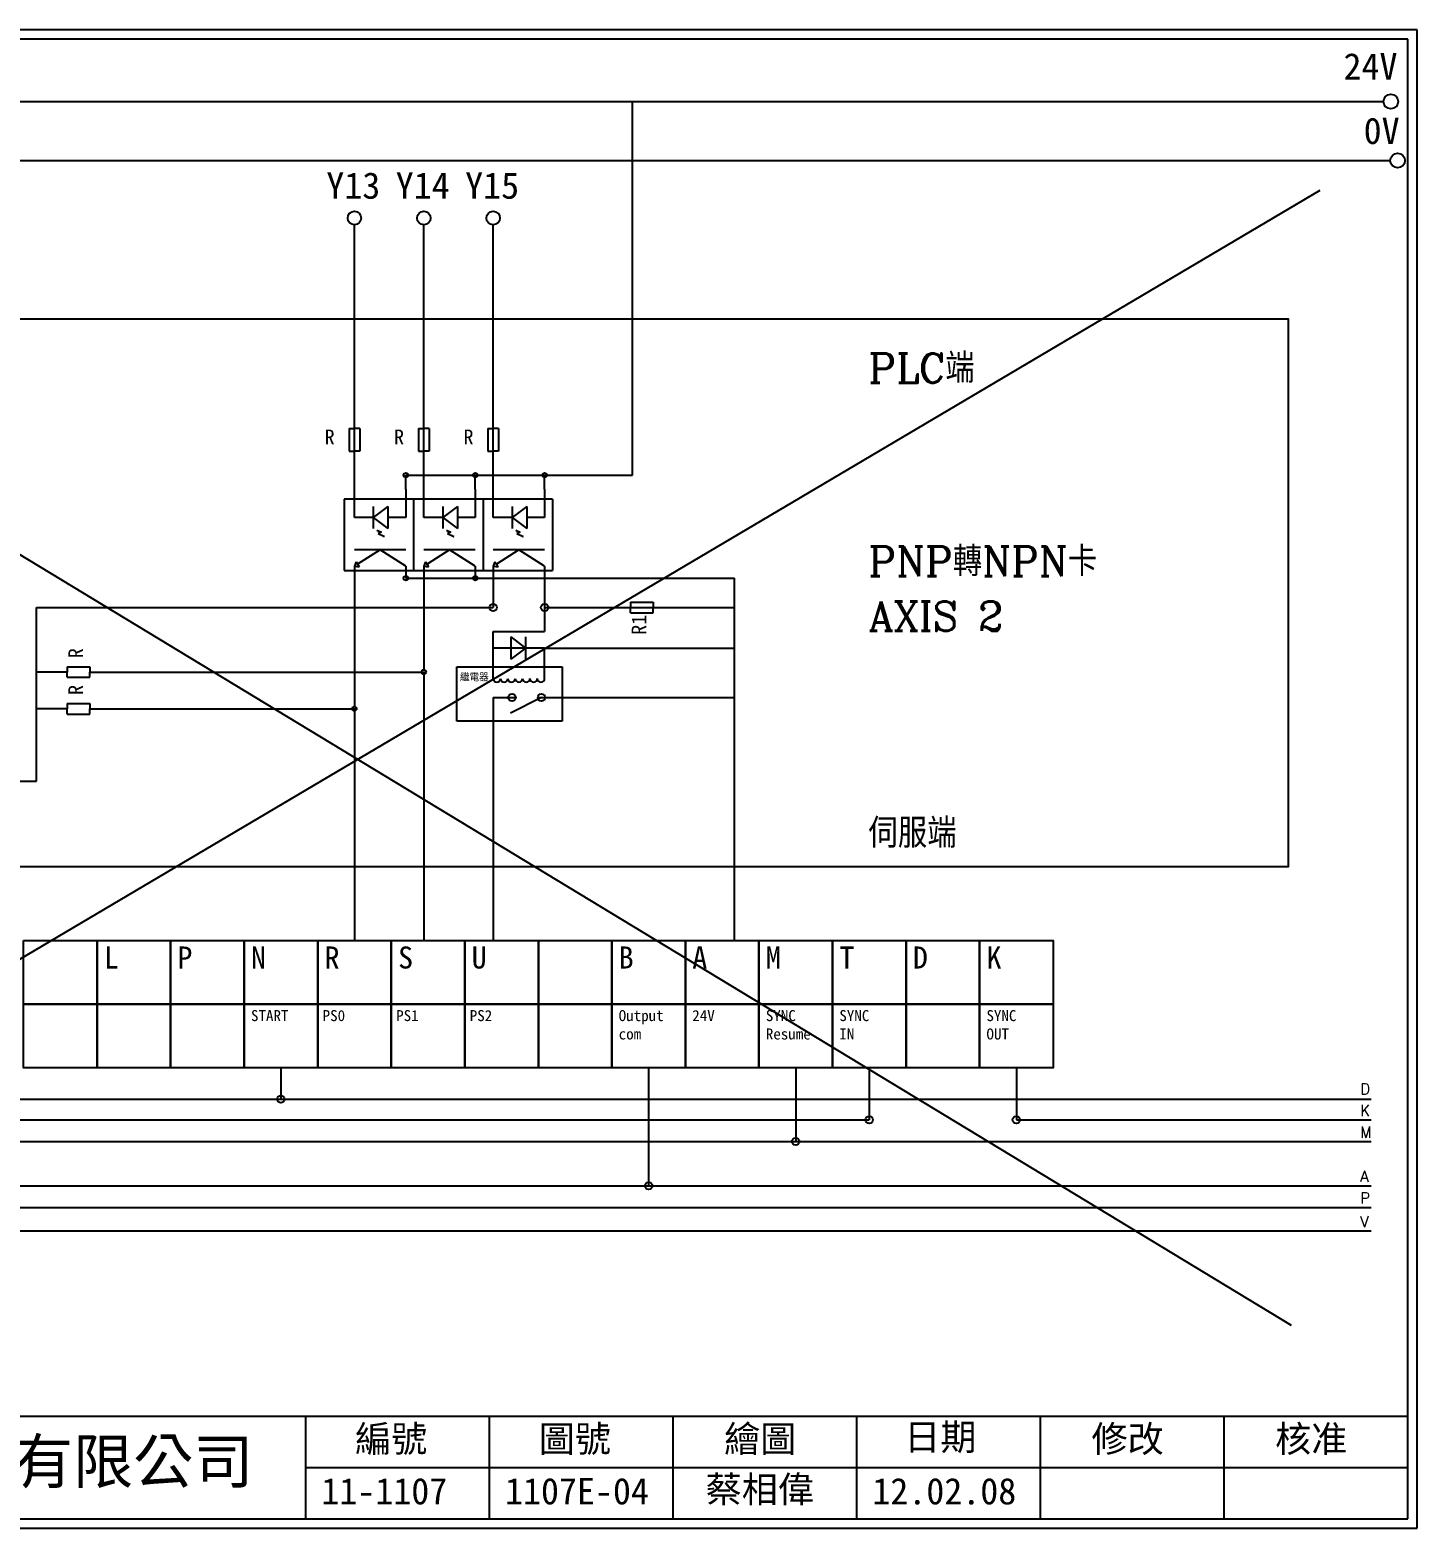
# Model space of a CAD drawing. Extents: x 627 to 914, y 3 to 207.
# Drawn here: x 725.4 to 914.2, y 3 to 207 of the extents above; entities that cross this region are included whole.
import ezdxf

# ---------------------------------------------------------------- set-up
doc = ezdxf.new("R2010")
doc.units = 0
doc.linetypes.add('HIDDEN0', pattern=[65, 50, -15])
doc.layers.get('0').update_dxf_attribs({"linetype": 'CONTINUOUS'})
doc.layers.add('圖框層', color=7, linetype='CONTINUOUS')
doc.layers.add('標尺寸層', color=3, linetype='CONTINUOUS')
doc.styles.add('CNS', font='romanc.shx', dxfattribs={"bigfont": 'chineset.shx'})
doc.styles.add('STSL', font='KAIU.TTF')

msp = doc.modelspace()

# ---------------------------------------------------------------- linework, layer by layer
at = {"color": 0}
for points in [[(724.53, 82.98), (734.54, 82.98), (734.54, 74.32), (724.53, 74.32)], [(784.59, 82.98), (794.6, 82.98), (794.6, 74.32), (784.59, 74.32)], [(724.53, 74.32), (734.54, 74.32), (734.54, 65.65), (724.53, 65.65)], [(734.54, 74.32), (744.55, 74.32), (744.55, 65.65), (734.54, 65.65)], [(744.55, 74.32), (754.56, 74.32), (754.56, 65.65), (744.55, 65.65)], [(754.56, 74.32), (764.57, 74.32), (764.57, 65.65), (754.56, 65.65)], [(764.57, 74.32), (774.58, 74.32), (774.58, 65.65), (764.57, 65.65)], [(774.58, 74.32), (784.59, 74.32), (784.59, 65.65), (774.58, 65.65)], [(784.59, 74.32), (794.6, 74.32), (794.6, 65.65), (784.59, 65.65)], [(794.6, 74.32), (804.61, 74.32), (804.61, 65.65), (794.6, 65.65)], [(804.61, 74.32), (814.62, 74.32), (814.62, 65.65), (804.61, 65.65)], [(814.62, 74.32), (824.63, 74.32), (824.63, 65.65), (814.62, 65.65)], [(824.63, 74.32), (834.64, 74.32), (834.64, 65.65), (824.63, 65.65)], [(834.64, 74.32), (844.65, 74.32), (844.65, 65.65), (834.64, 65.65)], [(844.65, 74.32), (854.66, 74.32), (854.66, 65.65), (844.65, 65.65)], [(854.66, 74.32), (864.67, 74.32), (864.67, 65.65), (854.66, 65.65)]]:
    msp.add_lwpolyline(points, close=True, dxfattribs=at)
for points in [[(734.54, 82.98), (744.55, 82.98), (744.55, 74.32), (734.54, 74.32)], [(744.55, 82.98), (754.56, 82.98), (754.56, 74.32), (744.55, 74.32)], [(754.56, 82.98), (764.57, 82.98), (764.57, 74.32), (754.56, 74.32)], [(764.57, 82.98), (774.58, 82.98), (774.58, 74.32), (764.57, 74.32)], [(774.58, 82.98), (784.59, 82.98), (784.59, 74.32), (774.58, 74.32)], [(794.6, 82.98), (804.61, 82.98), (804.61, 74.32), (794.6, 74.32)], [(804.61, 82.98), (814.62, 82.98), (814.62, 74.32), (804.61, 74.32)], [(814.62, 82.98), (824.63, 82.98), (824.63, 74.32), (814.62, 74.32)], [(824.63, 82.98), (834.64, 82.98), (834.64, 74.32), (824.63, 74.32)], [(834.64, 82.98), (844.65, 82.98), (844.65, 74.32), (834.64, 74.32)], [(844.65, 82.98), (854.66, 82.98), (854.66, 74.32), (844.65, 74.32)], [(854.66, 82.98), (864.67, 82.98), (864.67, 74.32), (854.66, 74.32)]]:
    msp.add_lwpolyline(points, close=True)
for centre in [(910.63, 197.22), (911.55, 189.19)]:
    msp.add_circle(centre, 1, dxfattribs=at)
at = {"layer": '圖框層', "color": 0}
for p, q in [((914.2, 206.97), (627.2, 206.97)), ((914.2, 3), (914.2, 206.97)), ((912.95, 205.72), (628.45, 205.72)), ((912.95, 4.25), (912.95, 205.72))]:
    msp.add_line(p, q, dxfattribs=at)
at = {"layer": '圖框層', "color": 7}
for p, q in [((628.45, 18.25), (912.95, 18.25)), ((762.95, 4.25), (762.95, 18.25)), ((787.95, 4.25), (787.95, 18.25)), ((812.95, 4.25), (812.95, 18.25)), ((837.95, 4.25), (837.95, 18.25)), ((862.95, 4.25), (862.95, 18.25)), ((887.95, 4.25), (887.95, 18.25)), ((762.95, 11.25), (912.95, 11.25)), ((628.45, 4.25), (912.95, 4.25)), ((627.2, 3), (914.2, 3))]:
    msp.add_line(p, q, dxfattribs=at)
at = {"layer": '標尺寸層', "color": 0}
for p, q in [((632.04, 197.22), (909.63, 197.22)), ((632.68, 189.19), (910.55, 189.19))]:
    msp.add_line(p, q, dxfattribs=at)
at = {"layer": '標尺寸層'}
for p, q in [((807.42, 146.35), (807.42, 197.22)), ((769.57, 144.45), (769.57, 180.43)), ((779.02, 144.45), (779.02, 180.43)), ((788.46, 144.45), (788.46, 180.43)), ((768.85, 152.71), (769.57, 152.71)), ((768.85, 152.71), (768.85, 149.61)), ((770.3, 152.71), (769.57, 152.71)), ((770.3, 152.71), (770.3, 149.61)), ((778.29, 152.71), (779.02, 152.71)), ((778.29, 152.71), (778.29, 149.61)), ((779.74, 152.71), (779.02, 152.71)), ((779.74, 152.71), (779.74, 149.61)), ((787.74, 152.71), (788.46, 152.71)), ((787.74, 152.71), (787.74, 149.61)), ((789.19, 152.71), (788.46, 152.71)), ((789.19, 152.71), (789.19, 149.61)), ((768.85, 149.61), (769.57, 149.61)), ((770.3, 149.61), (769.57, 149.61)), ((778.29, 149.61), (779.02, 149.61)), ((779.74, 149.61), (779.02, 149.61)), ((787.74, 149.61), (788.46, 149.61)), ((789.19, 149.61), (788.46, 149.61)), ((776.57, 146.35), (807.42, 146.35)), ((776.57, 144.45), (776.57, 146.35)), ((786.02, 144.45), (786.02, 146.35)), ((795.46, 144.45), (795.46, 146.35)), ((777.62, 143.09), (768.18, 143.09)), ((768.18, 143.09), (768.18, 133.35)), ((768.18, 143.09), (768.18, 133.35)), ((769.57, 140.57), (769.57, 144.45)), ((776.57, 144.45), (776.57, 140.57)), ((787.07, 143.09), (777.62, 143.09)), ((777.62, 143.09), (777.62, 133.35)), ((777.62, 143.09), (777.62, 133.35)), ((779.02, 140.57), (779.02, 144.45)), ((786.02, 144.45), (786.02, 140.57)), ((796.51, 143.09), (787.07, 143.09)), ((787.07, 143.09), (787.07, 133.35)), ((787.07, 143.09), (787.07, 133.35)), ((788.46, 140.57), (788.46, 144.45)), ((795.46, 144.45), (795.46, 140.57)), ((796.51, 143.09), (796.51, 133.35)), ((796.51, 143.09), (796.51, 133.35)), ((772.13, 142.07), (772.13, 139.07)), ((774.13, 142.07), (772.13, 140.57)), ((774.13, 142.07), (774.13, 139.07)), ((781.58, 142.07), (781.58, 139.07)), ((783.58, 142.07), (781.58, 140.57)), ((783.58, 142.07), (783.58, 139.07)), ((791.02, 142.07), (791.02, 139.07)), ((793.02, 142.07), (791.02, 140.57)), ((793.02, 142.07), (793.02, 139.07)), ((772.13, 140.57), (769.57, 140.57)), ((772.13, 140.57), (774.13, 139.07)), ((772.64, 138.86), (773.25, 138.57)), ((776.57, 140.57), (774.13, 140.57)), ((781.58, 140.57), (779.02, 140.57)), ((781.58, 140.57), (783.58, 139.07)), ((782.09, 138.86), (782.7, 138.57)), ((786.02, 140.57), (783.58, 140.57)), ((791.02, 140.57), (788.46, 140.57)), ((791.02, 140.57), (793.02, 139.07)), ((791.53, 138.86), (792.14, 138.57)), ((795.46, 140.57), (793.02, 140.57)), ((773.25, 138.57), (772.8, 138.41)), ((772.8, 138.41), (773.57, 138.05)), ((773.55, 138.01), (773.59, 138.09)), ((773.55, 138.01), (773.63, 138.02)), ((773.63, 138.02), (773.59, 138.09)), ((782.7, 138.57), (782.25, 138.41)), ((782.25, 138.41), (783.02, 138.05)), ((783, 138.01), (783.04, 138.09)), ((783, 138.01), (783.08, 138.02)), ((783.08, 138.02), (783.04, 138.09)), ((792.14, 138.57), (791.69, 138.41)), ((791.69, 138.41), (792.46, 138.05)), ((792.44, 138.01), (792.48, 138.09)), ((792.44, 138.01), (792.53, 138.02)), ((792.53, 138.02), (792.48, 138.09)), ((776.57, 136.2), (769.57, 136.2)), ((773.07, 136.2), (770, 134.22)), ((776.57, 133.94), (773.07, 136.2)), ((786.02, 136.2), (779.02, 136.2)), ((782.52, 136.2), (779.45, 134.22)), ((786.02, 133.94), (782.52, 136.2)), ((795.46, 136.2), (788.46, 136.2)), ((791.96, 136.2), (788.89, 134.22)), ((795.46, 133.94), (791.96, 136.2)), ((768.18, 133.35), (777.62, 133.35)), ((769.79, 134.55), (769.57, 133.94)), ((769.57, 133.94), (770.21, 133.89)), ((769.57, 133.94), (769.57, 132.33)), ((769.79, 134.55), (770.21, 133.89)), ((776.57, 133.94), (776.57, 132.33)), ((777.62, 133.35), (787.07, 133.35)), ((779.24, 134.55), (779.02, 133.94)), ((779.02, 133.94), (779.66, 133.89)), ((779.02, 133.94), (779.02, 132.33)), ((779.24, 134.55), (779.66, 133.89)), ((786.02, 133.94), (786.02, 132.33)), ((787.07, 133.35), (796.51, 133.35)), ((788.68, 134.55), (788.46, 133.94)), ((788.46, 133.94), (789.11, 133.89)), ((788.46, 133.94), (788.46, 128.33)), ((788.68, 134.55), (789.11, 133.89)), ((795.46, 133.94), (795.46, 125.05)), ((769.57, 132.33), (769.57, 114.85)), ((776.57, 132.33), (821.31, 132.33)), ((779.02, 132.33), (779.02, 119.85)), ((821.31, 82.98), (821.31, 132.33)), ((807.14, 129.05), (807.14, 128.33)), ((807.14, 129.05), (810.24, 129.05)), ((810.24, 129.05), (810.24, 128.33)), ((726.29, 104.69), (726.29, 128.33)), ((726.29, 128.33), (788.46, 128.33)), ((795.46, 128.33), (821.31, 128.33)), ((807.14, 127.61), (807.14, 128.33)), ((807.14, 127.61), (810.24, 127.61)), ((810.24, 127.61), (810.24, 128.33)), ((788.46, 118.68), (788.46, 125.05)), ((788.46, 125.05), (795.46, 125.05)), ((795.46, 122.82), (788.46, 122.82)), ((790.88, 121.32), (790.88, 124.32)), ((792.88, 122.82), (790.88, 124.32)), ((790.88, 121.32), (792.88, 122.82)), ((792.88, 121.32), (792.88, 124.32)), ((795.46, 118.68), (795.46, 122.82)), ((795.46, 122.82), (821.31, 122.82)), ((730.48, 119.55), (726.29, 119.55)), ((730.48, 120.27), (730.48, 119.55)), ((730.48, 120.27), (733.57, 120.27)), ((730.48, 118.83), (730.48, 119.55)), ((730.48, 118.83), (733.57, 118.83)), ((733.57, 120.27), (733.57, 119.55)), ((733.57, 118.83), (733.57, 119.55)), ((733.57, 119.55), (779.32, 119.55)), ((779.02, 119.25), (779.02, 82.98)), ((783.49, 120.24), (797.86, 120.24)), ((783.49, 112.88), (783.49, 120.24)), ((797.86, 120.24), (797.86, 112.88)), ((730.48, 114.55), (726.29, 114.55)), ((730.48, 115.27), (730.48, 114.55)), ((730.48, 115.27), (733.57, 115.27)), ((730.48, 113.83), (730.48, 114.55)), ((733.57, 115.27), (733.57, 114.55)), ((733.57, 113.83), (733.57, 114.55)), ((733.57, 114.55), (769.87, 114.55)), ((769.57, 114.25), (769.57, 82.98)), ((788.46, 116.08), (788.46, 82.98)), ((788.46, 116.08), (791.52, 116.08)), ((795.02, 116.08), (790.82, 113.97)), ((794.52, 116.08), (821.31, 116.08)), ((730.48, 113.83), (733.57, 113.83)), ((797.86, 112.88), (783.49, 112.88)), ((719.52, 104.69), (726.29, 104.69)), ((759.56, 65.65), (759.56, 61.38)), ((829.63, 65.65), (829.63, 55.63)), ((839.64, 65.65), (839.64, 58.58)), ((859.66, 65.65), (859.66, 58.58)), ((809.61, 63.58), (809.61, 49.6)), ((635.87, 61.38), (907.96, 61.38)), ((635.87, 58.58), (839.64, 58.58)), ((859.66, 58.58), (907.96, 58.58)), ((635.87, 55.63), (859.66, 55.63)), ((859.66, 55.63), (907.96, 55.63)), ((635.87, 49.6), (907.96, 49.6)), ((635.87, 46.65), (907.96, 46.65)), ((635.87, 43.46), (907.96, 43.46))]:
    msp.add_line(p, q, dxfattribs=at)
at = {"layer": '標尺寸層', "color": 1}
for p, q in [((639.72, 30.63), (901.02, 185.15)), ((648.75, 181.2), (897.07, 30.63))]:
    msp.add_line(p, q, dxfattribs=at)
at = {"layer": '標尺寸層', "linetype": 'HIDDEN0'}
msp.add_line((809.61, 65.65), (809.61, 63.58), dxfattribs=at)
at = {"layer": '標尺寸層'}
msp.add_lwpolyline([(631.25, 167.62), (896.66, 167.62), (896.66, 93.04), (631.25, 93.04)], close=True, dxfattribs=at)
at = {"layer": '標尺寸層', "color": 7}
for centre in [(769.57, 181.36), (779.02, 181.36), (788.46, 181.36)]:
    msp.add_circle(centre, 0.92, dxfattribs=at)
at = {"layer": '標尺寸層'}
for centre, radius in [((776.57, 146.35), 0.3), ((786.02, 146.35), 0.3), ((795.46, 146.35), 0.3), ((776.57, 132.33), 0.3), ((786.02, 132.33), 0.3), ((788.46, 128.33), 0.5), ((795.46, 128.33), 0.5), ((779.02, 119.55), 0.3), ((791.02, 116.08), 0.5), ((795.02, 116.08), 0.5), ((769.57, 114.55), 0.3), ((759.56, 61.38), 0.5), ((839.64, 58.58), 0.5), ((859.66, 58.58), 0.5), ((829.63, 55.63), 0.5), ((809.61, 49.6), 0.5)]:
    msp.add_circle(centre, radius, dxfattribs=at)
for centre in [(788.96, 118.68), (789.96, 118.68), (790.96, 118.68), (791.96, 118.68), (792.96, 118.68), (793.96, 118.68), (794.96, 118.68)]:
    msp.add_arc(centre, 0.5, 180, 0, dxfattribs=at)

# ---------------------------------------------------------------- texts
at = {"color": 0, "attachment_point": 1}
for s, insert, char_height, width in [('R', (765.51, 152.56), 2, 1.7479), ('R', (774.96, 152.56), 2, 1.7479), ('R', (784.41, 152.56), 2, 1.7479), ('{\\Fromanc,chineset|c136;繼電器}', (783.94, 119.3), 1, 3.8325), ('L', (735.47, 82.18), 3, 8.2913), ('START', (755.49, 73.52), 1.5, 8.2913), ('PS0', (765.24, 73.52), 1.5, 8.2913), ('PS1', (775.25, 73.52), 1.5, 8.2913), ('PS2', (785.26, 73.52), 1.5, 8.2913), ('Output\\Pcom', (805.54, 73.52), 1.5, 8.2913), ('24V', (815.55, 73.52), 1.5, 8.2913), ('SYNC\\PResume', (825.56, 73.52), 1.5, 8.2913), ('SYNC\\PIN', (835.57, 73.52), 1.5, 8.2913), ('SYNC\\POUT', (855.59, 73.52), 1.5, 8.2913)]:
    msp.add_mtext(s, dxfattribs=dict(at, insert=insert, char_height=char_height, width=width))
at = {"color": 0, "char_height": 2, "width": 1.7479, "attachment_point": 1, "rotation": 90}
for s, insert in [('R1', (807.3, 124.62)), ('R', (730.63, 121.43)), ('R', (730.63, 116.43))]:
    msp.add_mtext(s, dxfattribs=dict(at, insert=insert))
at = {"char_height": 3, "width": 8.2913, "attachment_point": 1}
for s, insert in [('P', (745.48, 82.18)), ('N', (755.49, 82.18)), ('R', (765.5, 82.18)), ('S', (775.51, 82.18)), ('U', (785.52, 82.18)), ('B', (805.54, 82.18)), ('A', (815.55, 82.18)), ('M', (825.56, 82.18)), ('T', (835.57, 82.18)), ('D', (845.58, 82.18)), ('K', (855.59, 82.18))]:
    msp.add_mtext(s, dxfattribs=dict(at, insert=insert))
at = {"layer": '圖框層', "color": 0, "style": 'STSL'}
for s, p in [('24V', (904.19, 200.22)), ('0V', (906.93, 191.44))]:
    msp.add_text(s, height=3.6, dxfattribs=at).set_placement(p)
at = {"layer": '圖框層', "color": 4, "style": 'STSL'}
for s, height, p in [('Y13', 3.6, (765.74, 183.99)), ('Y14', 3.6, (775.19, 183.99)), ('Y15', 3.6, (784.64, 183.99)), ('編號', 3.6, (769.66, 13.34)), ('圖號', 3.6, (794.66, 13.34)), ('繪圖', 3.6, (819.89, 13.34)), ('日期', 3.6, (844.41, 13.59)), ('修改', 3.6, (869.89, 13.34)), ('核准', 3.6, (894.89, 13.34)), ('泓陞自動化科技有限公司', 6, (665.8, 9.08)), ('蔡相偉', 3.6, (817.38, 6.47)), ('11-1107', 3.6, (765.06, 6.22)), ('1107E-04', 3.6, (790.06, 6.22)), ('12.02.08', 3.6, (840.06, 6.22))]:
    msp.add_text(s, height=height, dxfattribs=at).set_placement(p)
at = {"layer": '標尺寸層', "attachment_point": 1, "style": 'CNS'}
for s, insert, char_height, width in [('PLC端', (839.53, 162.94), 4, 34.9569), ('PNP轉NPN卡', (839.53, 136.62), 4, 34.9569), ('AXIS 2', (839.53, 129.15), 4, 34.9569), ('伺服端', (839.53, 99.62), 4, 34.9569), ('D', (906.45, 63.54), 1.5, 1.9111), ('K', (906.45, 60.6), 1.5, 1.9111), ('M', (906.45, 57.65), 1.5, 1.9111), ('A', (906.45, 51.62), 1.5, 1.9111), ('P', (906.45, 48.67), 1.5, 1.9111), ('V', (906.45, 45.48), 1.5, 1.9111)]:
    msp.add_mtext(s, dxfattribs=dict(at, insert=insert, char_height=char_height, width=width))

doc.saveas('drawing.dxf')
